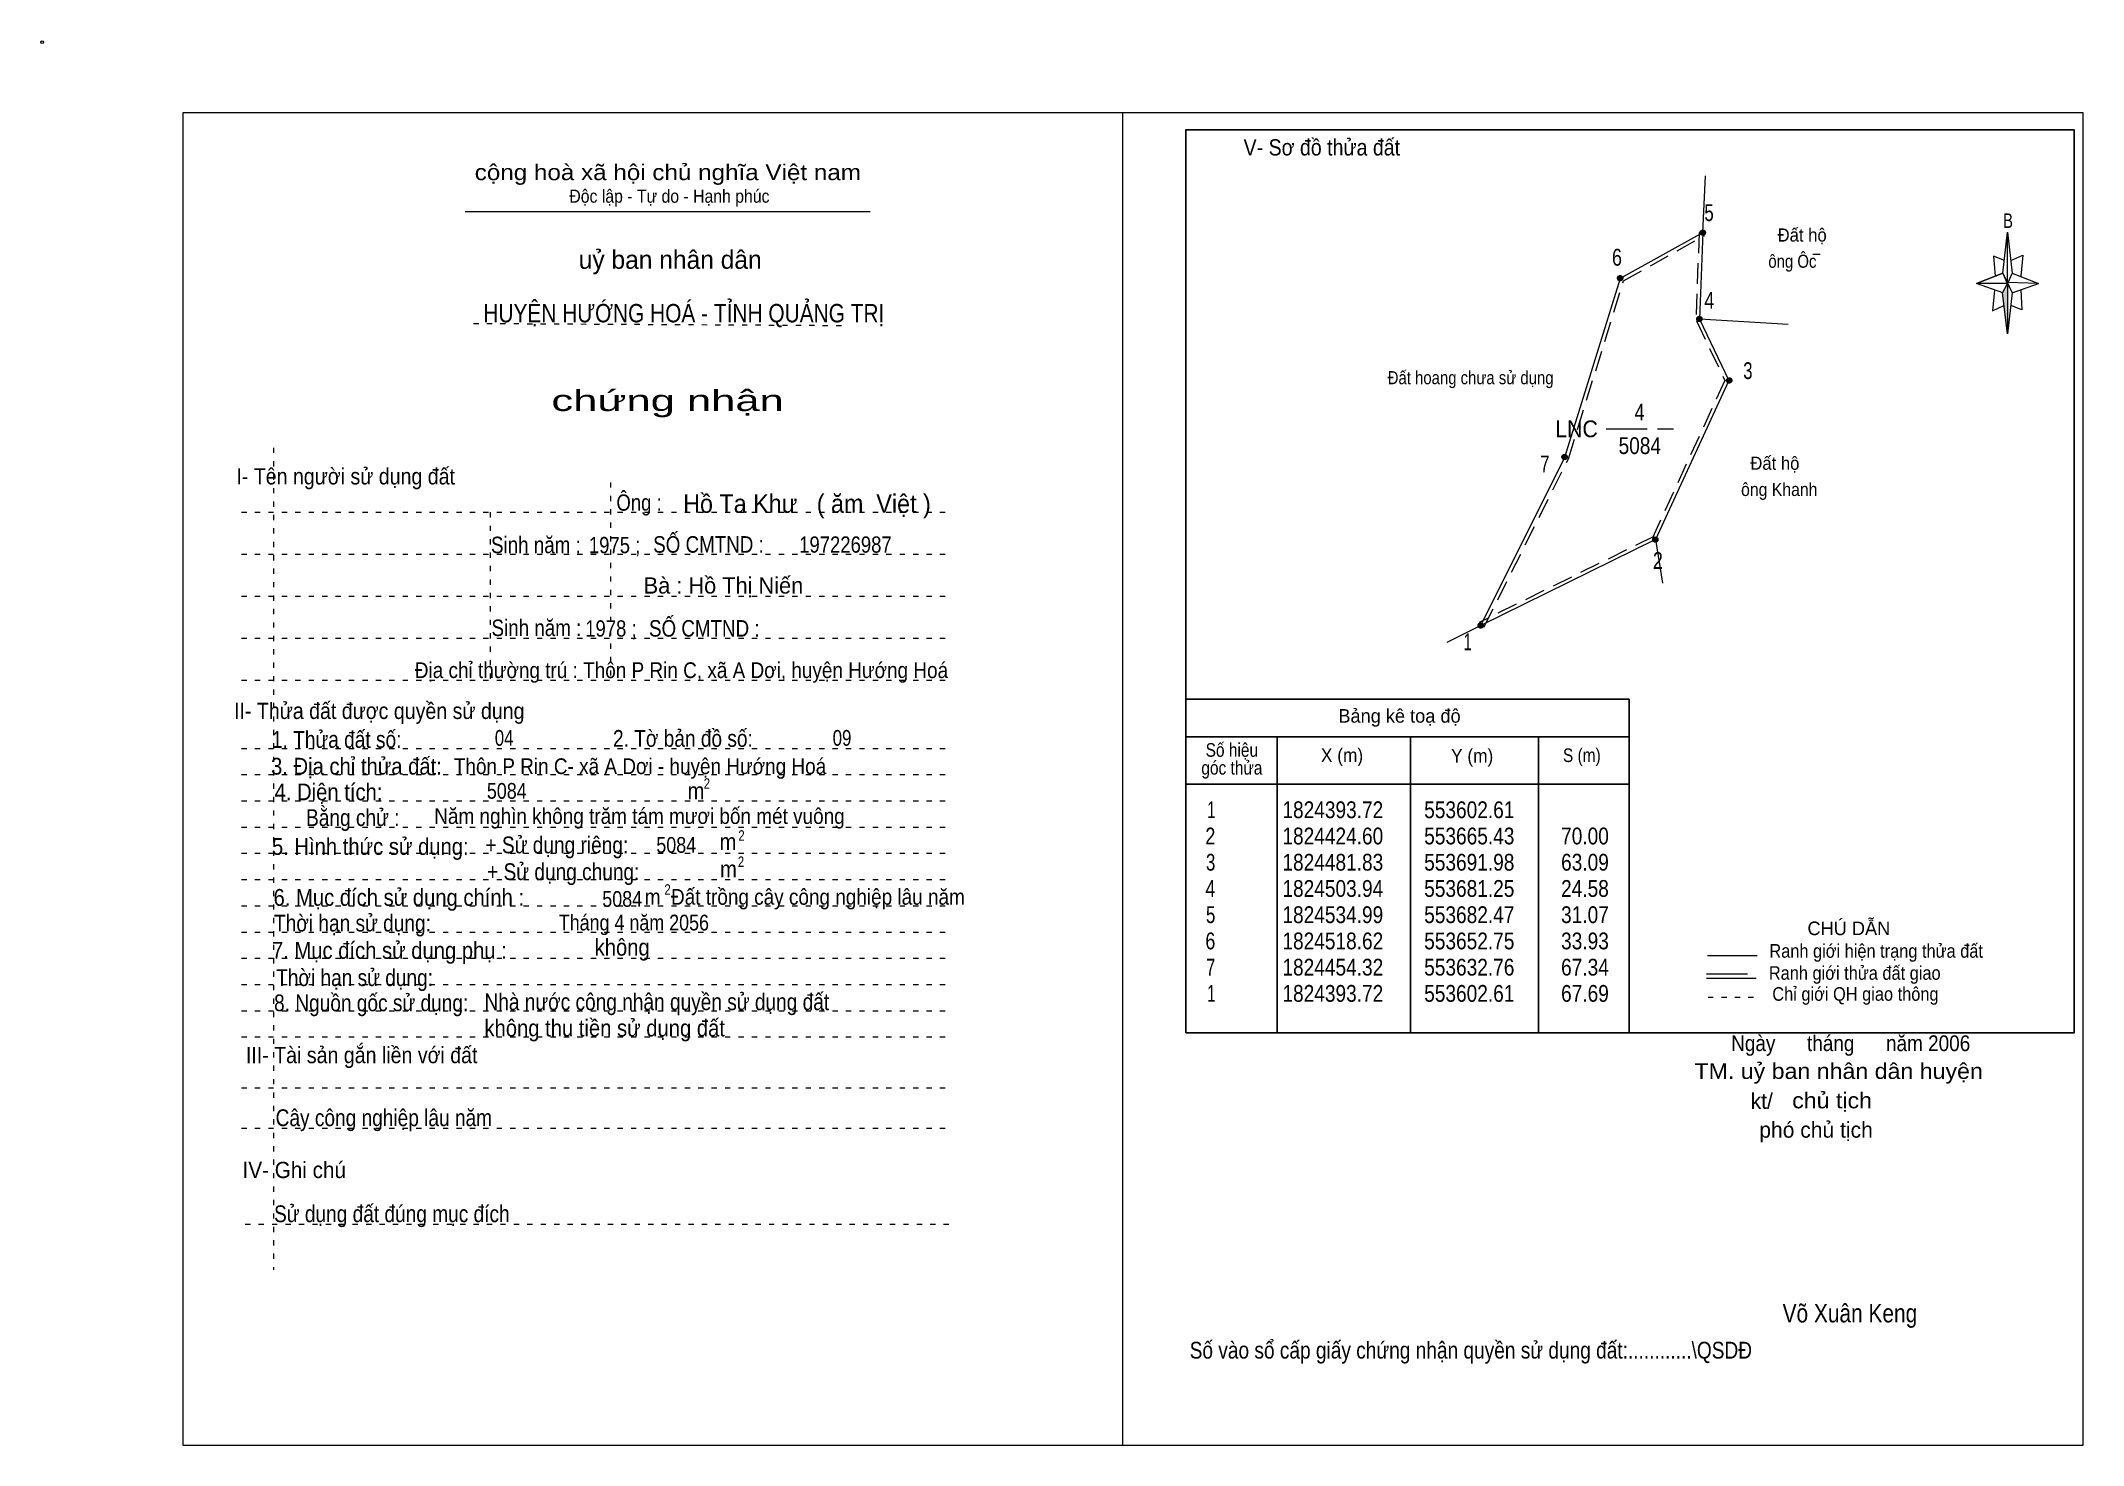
# Model space of a CAD drawing. Header units: centimetres. Extents: x -1.6 to 37.4, y -1.3 to 25.5.
import ezdxf
from ezdxf.enums import TextEntityAlignment as Align

# ---------------------------------------------------------------- set-up
doc = ezdxf.new("R2010")
doc.units = ezdxf.units.CM
doc.header["$LTSCALE"] = 0.13
for name, pattern in [('DOTTED', [1.5, 0.3, -1.2]), ('LONG_DASHED', [7.5, 6, -1.5]), ('MEDIUM_DASHED', [4.5, 3, -1.5])]:
    doc.linetypes.add(name, pattern=pattern)
for name, color, linetype, lineweight in [('1', 7, 'DOTTED', 13), ('10', 7, 'Continuous', 13), ('2', 7, 'Continuous', 25), ('3', 7, 'Continuous', 13), ('30', 7, 'Continuous', 13), ('32', 7, 'LONG_DASHED', 13), ('33', 7, 'LONG_DASHED', 13), ('35', 7, 'Continuous', 13)]:
    doc.layers.add(name, color=color, linetype=linetype, lineweight=lineweight)
doc.layers.add('7', color=7, linetype='Continuous')

msp = doc.modelspace()

# ---------------------------------------------------------------- hatches: boundary and pattern name
at = {"layer": '30'}
msp.add_hatch(color=256, dxfattribs=at).paths.add_polyline_path([(35.91, 20.87), (35.91, 19.91), (35.81, 20.69)])
at = {"layer": '32'}
for points in [[(30.1499, 21.8393, 1), (30.0499, 21.8393, 1)], [(28.5747, 20.9717, 1), (28.4747, 20.9717, 1)], [(30.0852, 20.1937, 1), (29.9852, 20.1937, 1)], [(30.6539, 19.0219, 1), (30.5539, 19.0219, 1)], [(27.5153, 17.5639, 1), (27.4153, 17.5639, 1)], [(29.2468, 15.9887, 1), (29.1468, 15.9887, 1)], [(25.9174, 14.3521, 1), (25.8174, 14.3521, 1)]]:
    msp.add_hatch(color=256, dxfattribs=at).paths.add_polyline_path(points)

# ---------------------------------------------------------------- linework, layer by layer
at = {"layer": '1', "linetype": 'Continuous'}
msp.add_line((6.51, 22.24), (14.23, 22.24), dxfattribs=at)
at = {"layer": '1'}
for p, q in [((6.67, 20.11), (13.82, 20.07)), ((2.86, 17.74), (2.86, 2.07)), ((9.28, 17.08), (9.28, 13.31)), ((2.25, 16.51), (15.75, 16.51)), ((6.99, 16.51), (6.99, 13.31)), ((2.25, 15.71), (15.75, 15.71)), ((2.25, 14.91), (15.75, 14.91)), ((2.25, 14.11), (15.75, 14.11)), ((2.25, 13.31), (15.75, 13.31)), ((2.25, 12.01), (15.75, 12.01)), ((2.25, 11.51), (15.75, 11.51)), ((2.25, 11.01), (15.75, 11.01)), ((2.25, 10.51), (15.75, 10.51)), ((2.25, 10.01), (15.75, 10.01)), ((2.25, 9.51), (15.75, 9.51)), ((2.25, 9.01), (15.75, 9.01)), ((2.25, 8.51), (15.75, 8.51)), ((2.25, 8.01), (15.75, 8.01)), ((2.25, 7.51), (15.75, 7.51)), ((2.25, 7.01), (15.75, 7.01)), ((2.25, 6.51), (15.75, 6.51)), ((2.25, 5.54), (15.75, 5.54)), ((2.25, 4.77), (15.75, 4.77)), ((2.32, 2.94), (15.82, 2.94))]:
    msp.add_line(p, q, dxfattribs=at)
at = {"layer": '10'}
for p, q in [((30.1, 21.84), (30.15, 22.92)), ((31.73, 20.09), (30.04, 20.19)), ((29.2, 15.99), (29.33, 15.16)), ((25.87, 14.35), (25.22, 14.03))]:
    msp.add_line(p, q, dxfattribs=at)
at = {"layer": '10', "linetype": 'MEDIUM_DASHED'}
for p, q in [((30.03, 21.84), (29.97, 20.19)), ((29.17, 16.05), (25.84, 14.41))]:
    msp.add_line(p, q, dxfattribs=at)
at = {"layer": '10', "linetype": 'LONG_DASHED'}
msp.add_line((32.2, 21.43), (32.34, 21.43), dxfattribs=at)
at = {"layer": '10'}
for points in [[(25.87, 14.35), (27.47, 17.56), (28.53, 20.97), (30.1, 21.84), (30.04, 20.19)], [(30.04, 20.19), (30.6, 19.02), (29.2, 15.99), (25.87, 14.35)]]:
    msp.add_lwpolyline(points, dxfattribs=at)
at = {"layer": '10', "linetype": 'MEDIUM_DASHED'}
for points in [[(25.93, 14.32), (27.54, 17.53), (28.59, 20.92), (30.13, 21.78)], [(29.98, 20.16), (30.52, 19.02), (29.14, 16.02)]]:
    msp.add_lwpolyline(points, dxfattribs=at)
at = {"layer": '10'}
msp.add_circle((-1.55, 25.47), 0.025, dxfattribs=at)
at = {"layer": '2'}
for p, q in [((20.25, 12.95), (28.7, 12.95)), ((28.7, 6.59), (28.7, 12.95)), ((20.25, 12.23), (28.7, 12.23)), ((21.99, 6.59), (21.99, 12.23)), ((24.53, 10.89), (24.53, 12.23)), ((26.97, 12.23), (26.97, 6.59)), ((20.25, 11.33), (28.7, 11.33))]:
    msp.add_line(p, q, dxfattribs=at)
msp.add_lwpolyline([(37.18, 23.8), (20.25, 23.8), (20.25, 6.59), (37.18, 6.59)], close=True, dxfattribs=at)
msp.add_lwpolyline([(24.53, 6.59), (24.53, 10.39), (24.53, 10.89)], dxfattribs=at)
at = {"layer": '3'}
msp.add_line((19.04, 24.12), (19.04, -1.27), dxfattribs=at)
for points in [[(19.04, 24.12), (1.13, 24.12), (1.13, -1.27), (19.04, -1.27)], [(19.04, -1.27), (37.35, -1.27), (37.35, 24.12), (19.04, 24.12)]]:
    msp.add_lwpolyline(points, dxfattribs=at)
at = {"layer": '30'}
for p, q in [((35.82, 21.07), (35.91, 21.85)), ((36, 21.07), (36.5, 20.87)), ((35.82, 20.69), (35.32, 20.87)), ((36, 20.69), (35.91, 19.91)), ((36.16, 20.75), (36.18, 20.37)), ((36.18, 20.37), (35.97, 20.45))]:
    msp.add_line(p, q, dxfattribs=at)
for points in [[(35.91, 21.85), (36, 21.07), (35.91, 20.87)], [(35.91, 20.87), (35.32, 20.87), (35.82, 21.07), (36, 20.69), (36.5, 20.87), (35.91, 20.89)], [(35.91, 20.87), (35.91, 19.91), (35.81, 20.69)]]:
    msp.add_lwpolyline(points, close=True, dxfattribs=at)
for points in [[(35.97, 21.31), (36.2, 21.41), (36.16, 21.01)], [(35.91, 20.87), (35.82, 21.07), (35.32, 20.87)], [(35.85, 21.31), (35.64, 21.39), (35.67, 21.01)], [(35.66, 20.75), (35.62, 20.35), (35.84, 20.45)], [(35.91, 20.87), (36, 20.69), (36.5, 20.87)]]:
    msp.add_lwpolyline(points, dxfattribs=at)
at = {"layer": '32'}
for centre in [(30.0999, 21.8393), (28.5247, 20.9717), (30.0352, 20.1937), (30.6039, 19.0219), (27.4653, 17.5639), (29.1968, 15.9887), (25.8674, 14.3521)]:
    msp.add_circle(centre, 0.05, dxfattribs=at)
at = {"layer": '33'}
msp.add_line((28.26, 18.1), (29.54, 18.1), dxfattribs=at)
at = {"layer": '35'}
for p, q in [((30.19, 8.06), (31.14, 8.06)), ((30.17, 7.63), (31.12, 7.63))]:
    msp.add_line(p, q, dxfattribs=at)
at = {"layer": '35', "linetype": 'LONG_DASHED'}
msp.add_line((30.17, 7.71), (31.12, 7.71), dxfattribs=at)
at = {"layer": '35', "linetype": 'DOTTED'}
msp.add_line((30.2, 7.27), (31.19, 7.27), dxfattribs=at)

# ---------------------------------------------------------------- texts
at = {"layer": '1'}
for s, height, width, p in [('V- Sơ đồ thửa đất', 0.31, 0.9, (22.84, 23.31)), ('cộng hoà xã hội chủ nghĩa Việt nam', 0.3, 1.15, (10.375, 22.84)), ('Độc lập - Tự do - Hạnh phúc', 0.25, 0.9, (10.405, 22.41)), ('chứng nhận', 0.4, 1.55, (10.37, 18.44)), ('I- Tên người sử dụng đất', 0.31, 0.9, (4.235, 17.04)), ('II- Thửa đất được quyền sử dụng', 0.31, 0.9, (4.875, 12.57)), ('III- Tài sản gắn liền với đất', 0.31, 0.9, (4.54, 6.01)), ('IV- Ghi chú', 0.31, 0.95, (3.255, 3.82))]:
    msp.add_text(s, height=height, dxfattribs=dict(at, width=width)).set_placement(p, align=Align.CENTER)
msp.add_text('uỷ ban nhân dân', height=0.35, dxfattribs=at).set_placement((10.42, 21.15), align=Align.CENTER)
at = {"layer": '10'}
for s, width, p in [('  Đất hộ', 0.95, (31.35, 21.67)), ('ông Ôc', 0.85, (31.35, 21.17)), ('  Đất hộ', 0.95, (30.83, 17.32)), ('ông Khanh', 0.9, (30.83, 16.82))]:
    msp.add_text(s, height=0.25, dxfattribs=dict(at, width=width)).set_placement(p)
for s, height, width, p in [('Đất hoang chưa sử dụng ', 0.25, 0.85, (25.715, 18.95)), ('Ông : ', 0.31, 0.85, (9.875, 16.54)), ('Sinh năm :', 0.3149, 0.85, (7.86, 15.73)), ('SỐ CMTND :', 0.3149, 0.85, (11.15, 15.74)), ('Sinh năm :', 0.3149, 0.85, (7.87, 14.15)), ('1978 ;', 0.31, 0.85, (9.29, 14.14)), ('SỐ CMTND :', 0.3149, 0.85, (11.07, 14.14)), ('Địa chỉ thường trú : Thôn P Rin C, xã A Dơi, huyện Hướng Hoá ', 0.3, 0.9, (10.685, 13.35)), ('04', 0.3, 0.8, (7.255, 12.06)), ('09', 0.3, 0.8, (13.695, 12.06)), ('Thôn P Rin C- xã A Dơi - huyện Hướng Hoá ', 0.3, 0.9, (9.895, 11.52)), ('5084', 0.3, 0.85, (7.305, 11.05)), ('Năm nghìn không trăm tám mươi bốn mét vuông ', 0.3, 0.9, (9.885, 10.57)), ('5084', 0.3, 0.85, (10.535, 10.02)), ('m  Đất trồng cây công nghiệp lâu năm ', 0.3, 0.9, (13.035, 9.03)), ('5084', 0.3, 0.85, (9.505, 8.99)), ('Tháng 4 năm 2056 ', 0.3, 0.85, (9.775, 8.54)), ('Ngày      tháng      năm 2006', 0.3, 0.9, (32.92, 6.24)), ('TM. uỷ ban nhân dân huyện', 0.3, 1.1, (32.69, 5.71)), ('chủ tịch', 0.3, 1.1, (32.565, 5.15)), ('Võ Xuân Keng ', 0.35, 0.85, (32.96, 1.07))]:
    msp.add_text(s, height=height, dxfattribs=dict(at, width=width)).set_placement(p, align=Align.CENTER)
for s, height, p in [('Bà : Hồ Thị Niến', 0.31, (11.435, 14.96)), ('kt/ ', 0.3, (31.28, 5.14)), ('phó chủ tịch ', 0.3, (32.315, 4.59))]:
    msp.add_text(s, height=height, dxfattribs=at).set_placement(p, align=Align.CENTER)
at = {"layer": '2'}
for s, height, width, p in [('HUYỆN HƯỚNG HOÁ - TỈNH QUẢNG TRỊ', 0.35, 0.85, (10.68, 20.13)), ('Số hiệu', 0.2591, 0.85, (21.125, 11.85)), ('3. Địa chỉ thửa đất:', 0.32, 0.9, (4.44, 11.51)), ('góc thửa', 0.2591, 0.85, (21.125, 11.51)), ('X (m)', 0.2591, 0.95, (23.225, 11.75)), ('Y (m)', 0.2591, 0.95, (25.705, 11.74)), ('S (m)', 0.2591, 0.85, (27.795, 11.75)), ('Số vào sổ cấp giấy chứng nhận quyền sử dụng đất:............\\QSDĐ', 0.32, 0.85, (25.68, 0.38))]:
    msp.add_text(s, height=height, dxfattribs=dict(at, width=width)).set_placement(p, align=Align.CENTER)
msp.add_text('Bảng kê toạ độ', height=0.2591, dxfattribs=at).set_placement((24.32, 12.5), align=Align.CENTER)
for s, height, width, p in [('1. Thửa đất số:', 0.32, 0.85, (2.83, 12.02)), ('2. Tờ bản đồ số:', 0.32, 0.85, (9.33, 12.04)), ('4. Diện tích:', 0.32, 0.9, (2.88, 11.02)), ('m', 0.32, 0.9, (10.75, 11.04)), ('2', 0.2, 0.8, (11.06, 11.24)), ('Bằng chử :', 0.32, 0.85, (3.48, 10.53)), ('5. Hình thức sử dụng:', 0.32, 0.9, (2.83, 9.98)), ('+ Sử dụng riêng:', 0.32, 0.85, (6.9, 10.01)), ('m', 0.32, 0.9, (11.36, 10.07)), ('2', 0.2, 0.8, (11.72, 10.25)), ('+ Sử dụng chung:', 0.32, 0.85, (6.93, 9.5)), ('m', 0.32, 0.9, (11.37, 9.55)), ('2', 0.2, 0.8, (11.71, 9.75)), ('6. Mục đích sử dụng chính : ', 0.32, 0.9, (2.86, 9.01)), ('2', 0.2, 0.8, (10.31, 9.22)), ('Thời hạn sử dụng: ', 0.32, 0.85, (2.87, 8.52)), ('7. Mục đích sử dụng phụ : ', 0.32, 0.9, (2.83, 8)), ('không', 0.32, 0.9, (8.98, 8.06)), ('Thời hạn sử dụng: ', 0.32, 0.85, (2.91, 7.48)), ('8. Nguồn gốc sử dụng: ', 0.32, 0.85, (2.87, 7)), ('Nhà nước công nhận quyền sử dụng đất  ', 0.32, 0.85, (6.88, 7.02)), ('không thu tiền sử dụng đất', 0.32, 0.9, (6.88, 6.52)), ('Cây công nghiệp lâu năm', 0.32, 0.85, (2.9, 4.81)), ('Sử dụng đất đúng mục đích', 0.32, 0.85, (2.87, 2.98))]:
    msp.add_text(s, height=height, dxfattribs=dict(at, width=width)).set_placement(p)
at = {"layer": '30', "width": 0.75}
msp.add_text('B', height=0.2756, dxfattribs=at).set_placement((35.92, 21.93), align=Align.CENTER)
at = {"layer": '30'}
for s, width, p in [('1', 0.65, (20.81, 10.68)), ('1824393.72', 0.85, (24.01, 10.68)), ('553602.61', 0.85, (26.51, 10.68)), ('553602.61', 0.85, (26.51, 10.68)), ('2', 0.8, (20.81, 10.18)), ('1824424.60', 0.85, (24.01, 10.18)), ('553665.43', 0.85, (26.51, 10.18)), ('70.00', 0.85, (28.31, 10.18)), ('3', 0.75, (20.81, 9.68)), ('1824481.83', 0.85, (24.01, 9.68)), ('553691.98', 0.85, (26.51, 9.68)), ('63.09', 0.85, (28.31, 9.68)), ('4', 0.8, (20.81, 9.18)), ('1824503.94', 0.85, (24.01, 9.18)), ('553681.25', 0.85, (26.51, 9.18)), ('24.58', 0.85, (28.31, 9.18)), ('5', 0.75, (20.81, 8.68)), ('1824534.99', 0.85, (24.01, 8.68)), ('553682.47', 0.85, (26.51, 8.68)), ('31.07', 0.85, (28.31, 8.68)), ('6', 0.8, (20.81, 8.18)), ('1824518.62', 0.85, (24.01, 8.18)), ('553652.75', 0.85, (26.51, 8.18)), ('33.93', 0.85, (28.31, 8.18)), ('7', 0.75, (20.81, 7.68)), ('1824454.32', 0.85, (24.01, 7.68)), ('553632.76', 0.85, (26.51, 7.68)), ('67.34', 0.85, (28.31, 7.68)), ('1', 0.65, (20.81, 7.18)), ('1824393.72', 0.85, (24.01, 7.18)), ('553602.61', 0.85, (26.51, 7.18)), ('67.69', 0.85, (28.31, 7.18))]:
    msp.add_text(s, height=0.32, dxfattribs=dict(at, width=width)).set_placement(p, align=Align.RIGHT)
at = {"layer": '32'}
for s, width, p in [('5', 0.75, (30.22, 22.06)), ('6', 0.8, (28.465, 21.21)), ('4', 0.8, (30.225, 20.39)), ('3', 0.75, (30.96, 19.05)), ('7', 0.75, (27.09, 17.27)), ('2', 0.8, (29.245, 15.43)), ('1', 0.65, (25.62, 13.88))]:
    msp.add_text(s, height=0.32, dxfattribs=dict(at, width=width)).set_placement(p, align=Align.CENTER)
at = {"layer": '33'}
for s, width, p in [('4', 0.8, (28.895, 18.26)), ('5084', 0.85, (28.9, 17.62))]:
    msp.add_text(s, height=0.32, dxfattribs=dict(at, width=width)).set_placement(p, align=Align.CENTER)
at = {"layer": '33', "width": 0.95}
msp.add_text('LNC', height=0.32, dxfattribs=at).set_placement((28.1, 17.94), align=Align.RIGHT)
at = {"layer": '35'}
msp.add_text('CHÚ DẪN', height=0.2591, dxfattribs=at).set_placement((32.885, 8.45), align=Align.CENTER)
at = {"layer": '35', "width": 0.9}
for s, p in [('Ranh giới hiện trạng thửa đất', (33.405, 8.02)), ('Ranh giới thửa đất giao ', (33.04, 7.6)), ('Chỉ giới QH giao thông', (33.01, 7.2))]:
    msp.add_text(s, height=0.2591, dxfattribs=at).set_placement(p, align=Align.CENTER)
at = {"layer": '7'}
for s, height, width, p in [(' Hồ Ta Khư   ( ăm  Việt )', 0.35, 0.95, (12.965, 16.5)), ('1975 ;', 0.31, 0.85, (9.36, 15.73)), ('197226987', 0.31, 0.85, (13.76, 15.74))]:
    msp.add_text(s, height=height, dxfattribs=dict(at, width=width)).set_placement(p, align=Align.CENTER)

doc.saveas('drawing.dxf')
